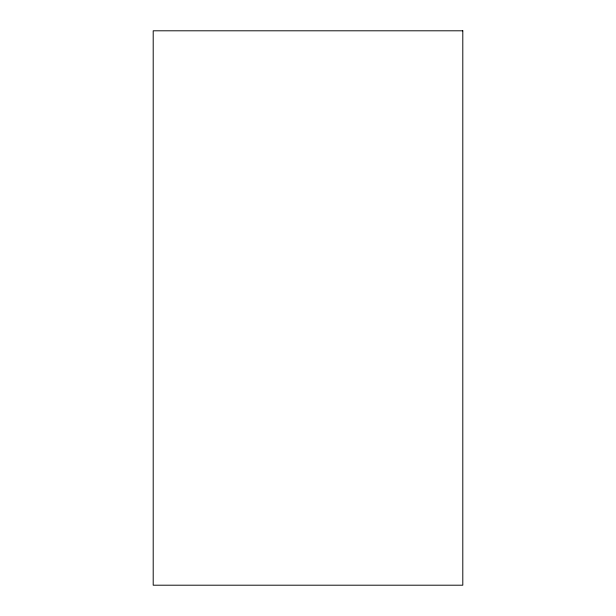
<?xml version="1.0" encoding="UTF-8"?>
<svg xmlns="http://www.w3.org/2000/svg" width="616" height="616" viewBox="0 0 616 616"><rect width="100%" height="100%" fill="white"/><g stroke="black" fill="none" stroke-linecap="round" stroke-linejoin="round"><path stroke-width="0.92" d="M462.801 30.8L153.199 30.8L153.199 585.2L462.801 585.2L462.801 30.8"/></g></svg>
